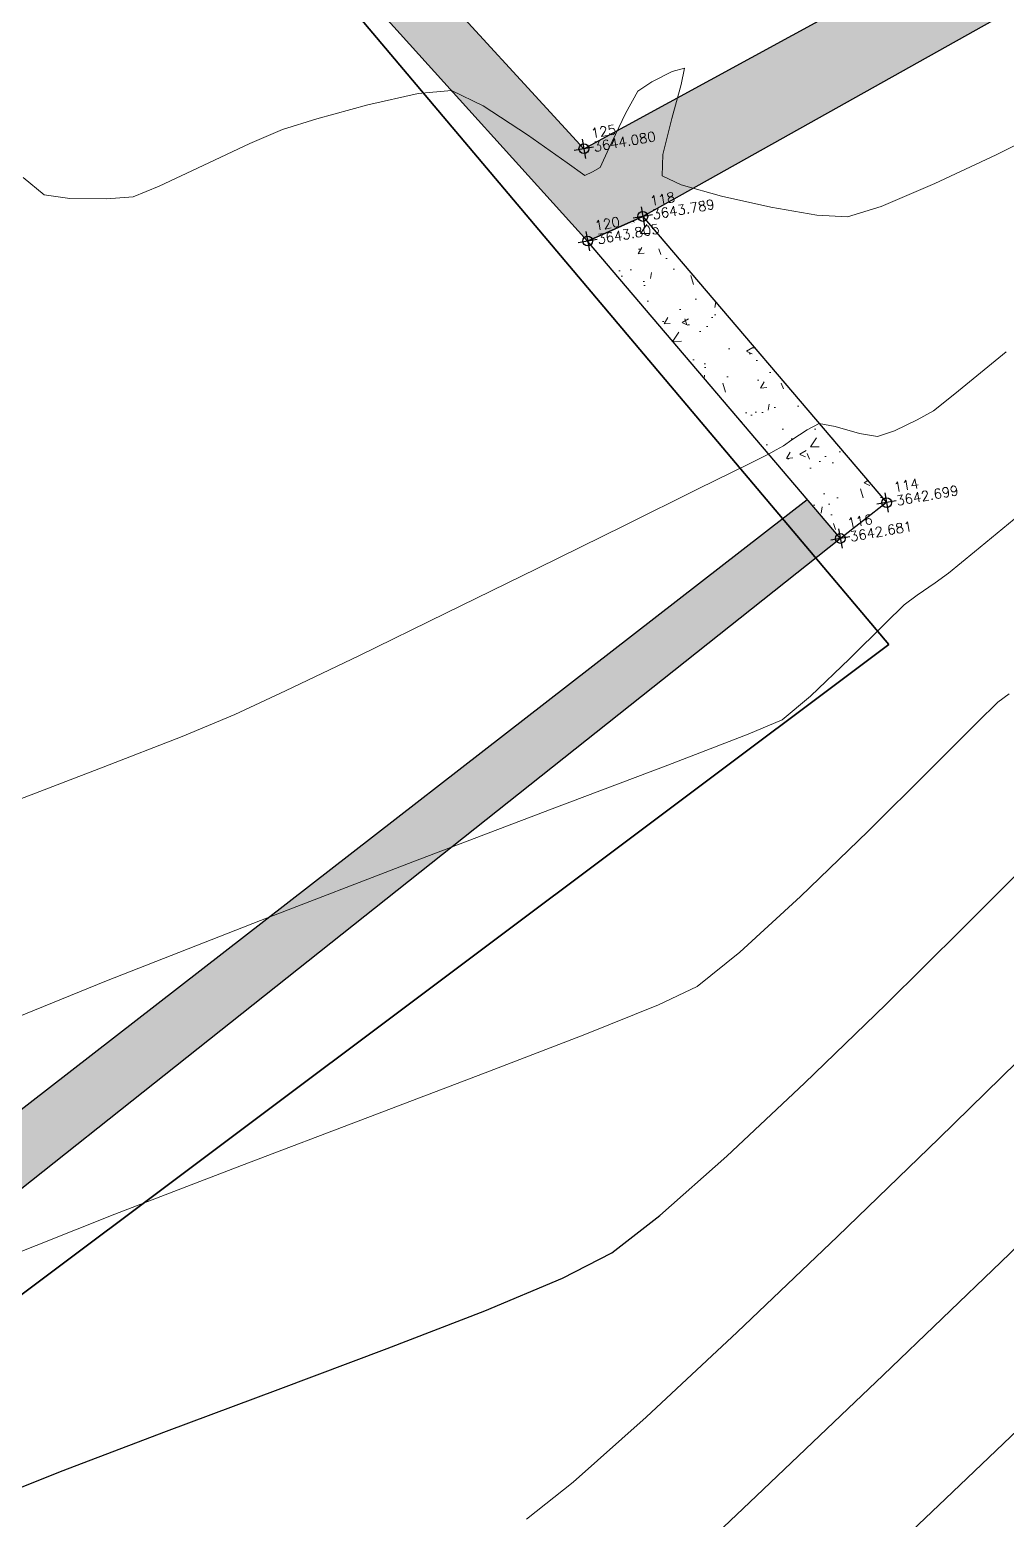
# Model space of a CAD drawing. Header units: millimetres. Extents: x 736950 to 740938, y 8500595 to 8502163.
# Drawn here: x 737776.91 to 737786.88, y 8501255.76 to 8501270.96 of the extents above; entities that cross this region are included whole.
import ezdxf

# ---------------------------------------------------------------- set-up
doc = ezdxf.new("R2010")
doc.units = ezdxf.units.MM
for name, color, linetype, lineweight in [('CONT-MJR', 80, 'Continuous', 30), ('CONT-MNR', 96, 'Continuous', 15), ('MURO PIEDRA', 252, 'Continuous', 30), ('PERIMETRO', 7, 'Continuous', 35), ('pista', 251, 'Continuous', 5)]:
    doc.layers.add(name, color=color, linetype=linetype, lineweight=lineweight)
doc.styles.add('5mm', font='arial.ttf', dxfattribs={"height": 3})
pattern_1 = [(59.94991650582833, (1479841.21072825, -18.49207214638591), (0.7173147616177996, 0.06212513786334364), [0.07500000000000001, -0.8250000000000001]), (4.949916505828331, (1479841.21072825, -18.49207214638591), (-0.2666336227691331, 0.7169040729334506), [0.06, -0.66]), (110.4013165058283, (1479841.270504478, -18.48689504899085), (0.4506817424667108, 0.7790288530571421), [0.06374018999999999, -0.7011421119999998]), (56.13411650582835, (1479841.176170796, -18.29508031532168), (1.07978843215245, 0.02137619624183779), [0.1124999999999999, -1.237499999999998]), (106.5855165058283, (1479841.266153166, -18.29329902119935), (0.752289432321798, 1.120964142855684), [0.09561028799999993, -1.051712999999999]), (1.134116505828333, (1479841.176170796, -18.29508031532168), (0.7522885572049924, 1.12096473051034), [0.09000000000000001, -0.9900000000000001]), (30.94991650582834, (1479841.283306076, -18.32704954408109), (0.6574964912282043, -0.293425227292985), [0.07500000000000001, -0.8250000000000001]), (335.9499165058284, (1479841.283306076, -18.32704954408109), (0.1143589702920628, 0.7562849757157031), [0.06, -0.66]), (81.40131650582836, (1479841.338097435, -18.35150168277323), (0.7718558160208798, 0.4628591428967336), [0.06374019000000002, -0.701142112]), (47.44991650582834, (1479841.21072825, -18.49207214638591), (-0.04554285905854174, 0.3299879209740469), [0, -0.652, 0, -0.67, 0, -0.6625000000000001]), (17.44991650582834, (1479841.21072825, -18.49207214638591), (0.1909634295804004, 0.4339344980096552), [0, -0.3819999999999997, 0, -0.6369999999999993, 0, -0.2524999999999997]), (337.4499165058283, (1479840.991082356, -18.53060370869935), (0.5296904964497462, 0.07002209344786473), [0, -0.25, 0, -0.7799999999999999, 0, -1.035]), (327.4499165058284, (1479840.892586439, -18.5478824339807), (0.557117696670718, 0.1993664657265957), [0, -0.325, 0, -0.518, 0, -0.735])]

msp = doc.modelspace()

# ---------------------------------------------------------------- hatches: boundary and pattern name
at = {"layer": 'pista'}
h = msp.add_hatch(dxfattribs=at)
h.set_pattern_fill('HONEY', color=256, scale=3, angle=9.94991650582834, style=0)
h.set_pattern_definition([(9.94991650582834, (1479841.21072825, -18.49207214638591), (0.4979252195647159, 0.4170677100899267), [0.375, -0.75]), (129.9499165058283, (1479841.21072825, -18.49207214638591), (-0.6101538418184378, 0.222682034283025), [0.3749999999999999, -0.7499999999999998]), (69.94991650582834, (1479841.21072825, -18.49207214638591), (-0.112228622253722, 0.6397497443729518), [-0.75, 0.375])])
h.paths.add_polyline_path([(737744.7999806425, 8501250.923935566), (737743.4751223363, 8501250.754223157), (737756.465848178, 8501242.026572531), (737763.5739612179, 8501242.006896213), (737770.002546867, 8501243.455222024), (737769.8468594846, 8501244.342704736), (737763.4750639071, 8501242.907173423), (737756.7405500773, 8501242.925815564)])
h.paths.add_polyline_path([(737794.2809870465, 8501256.017245878), (737809.7820272583, 8501263.709828075), (737823.391616501, 8501273.483615467), (737837.0791595323, 8501280.557800073), (737851.5530432165, 8501285.77819753), (737870.8510758049, 8501293.050216693, -0.9976846880626209), (737871.0089264096, 8501292.63424804), (737865.2748787645, 8501289.581801567, 0.7845063948290762), (737866.1540430214, 8501286.121818589), (737883.2588851704, 8501291.348365877), (737897.4188924351, 8501296.516943583), (737903.2981396064, 8501301.44146652, -0.5512150924587264), (737904.1219025984, 8501301.177325813), (737906.855912117, 8501297.98174819, 0.5618964424650519), (737910.2738656431, 8501298.536066804), (737914.22079628, 8501308.558674501), (737925.6412323939, 8501300.72656757, 0.340189525830376), (737928.7023693406, 8501300.894137181), (737936.9171069289, 8501306.117412793, -0.358727273887905), (737938.1716059428, 8501305.962964654), (737943.1732157968, 8501301.051021611, 0.3417074120720416), (737946.0555081918, 8501300.709858142), (737955.8779356404, 8501307.072689936), (737971.8320576148, 8501314.464803053), (737988.5677626224, 8501323.411181662), (738023.1375471824, 8501336.282937778), (738044.4246208373, 8501357.728329657), (738061.4456776979, 8501362.208386911), (738078.9085143938, 8501363.070318012), (738112.0997810266, 8501372.051506756), (738118.6561313582, 8501373.365123207), (738128.3493353954, 8501376.976906104), (738155.2251721952, 8501366.826195797), (738176.6167526407, 8501363.543890122), (738193.8053773039, 8501353.328603027), (738204.7313956148, 8501340.877429372), (738207.705198212, 8501335.751671141), (738214.35685511, 8501331.742925933), (738229.9282901662, 8501313.374534177), (738233.5603594936, 8501308.186787868), (738234.53883727, 8501308.358438132), (738230.6417003467, 8501313.924784988), (738214.9478837823, 8501332.43754055), (738208.3676942562, 8501336.403214611), (738205.4657963786, 8501341.405035153), (738194.387784551, 8501354.029418997), (738176.9261677533, 8501364.406946706), (738155.4549153853, 8501367.70147717), (738128.3514754312, 8501377.93815071), (738118.4090486554, 8501374.233504975), (738111.8936108743, 8501372.928085677), (738078.7671659255, 8501363.964436961), (738061.3074614278, 8501363.102660457), (738043.958527311, 8501358.536303693), (738022.6381405202, 8501337.057350922), (737988.196920163, 8501324.233464561), (737971.4304040315, 8501315.270615296), (737955.4419368334, 8501307.862588815), (737945.5806043665, 8501301.47455489, -0.3391433520832071), (737943.8038299843, 8501301.693147572), (737938.8116631231, 8501306.59581691, 0.3560082385246841), (737936.4342009705, 8501306.876887502), (737928.158540546, 8501301.61487459, -0.3502196171718997), (737926.1502499409, 8501301.468794718), (737914.5128481541, 8501309.44969617, 0.4302069892023044), (737913.4330382891, 8501309.014522241), (737909.4507249827, 8501298.90206584, -0.5704007069138802), (737907.5397775185, 8501298.566836312), (737904.9064502402, 8501301.644734057, 0.4931454261128044), (737902.7202336333, 8501302.131411942), (737896.9620044216, 8501297.308254998), (737882.9728831241, 8501292.20205278), (737866.0373022418, 8501287.027224885, -0.7384715771871906), (737865.6977918843, 8501288.787355538), (737871.5108758068, 8501291.881875956, 0.9119586051647783), (737870.5337161538, 8501293.892406015), (737851.2416702455, 8501286.62264278), (737836.7183275839, 8501281.384406622), (737822.9200107896, 8501274.252970394), (737809.3164408724, 8501264.483505804), (737793.8201376351, 8501256.79327439), (737778.9884914039, 8501246.402265295), (737769.846859484, 8501244.34270474), (737770.0025468671, 8501243.455222024), (737779.3594973255, 8501245.563292695)])
h.paths.add_polyline_path([(738260.5182952256, 8501271.251537092), (738234.538837269, 8501308.358438132), (738233.56035949, 8501308.186787868), (738259.6897886079, 8501270.86568047), (738269.3749442189, 8501234.589470252), (738274.5057655985, 8501215.583008338), (738279.7983711922, 8501189.602392923), (738280.7089290785, 8501189.641305126), (738275.382018582, 8501215.790318219), (738270.2441657205, 8501234.822827347)])
h = msp.add_hatch(dxfattribs=at)
h.set_pattern_fill('AR-CONC', color=256, scale=0.1, angle=9.94991650582834, style=0)
h.set_pattern_definition(pattern_1)
h.paths.add_polyline_path([(737782.5678553759, 8501269.745840656), (737780.8543125066, 8501271.613858812), (737780.5330372917, 8501271.09555076), (737782.606291577, 8501268.803305427), (737783.1693790738, 8501269.054376086), (737797.8548099722, 8501277.26939229), (737797.5964829637, 8501277.931718605)])
h.paths.add_polyline_path([(737815.5553798168, 8501306.025338823), (737790.9109348458, 8501292.828602556), (737791.1826530054, 8501292.234478343), (737815.0279814235, 8501304.864754947), (737821.8454613093, 8501291.310866907), (737797.5964829631, 8501277.931718607), (737797.8548099734, 8501277.269392287), (737823.0063921954, 8501290.897239685)])
h = msp.add_hatch(dxfattribs=at)
h.set_pattern_fill('AR-CONC', color=256, scale=0.1, angle=9.94991650582834, style=0)
h.set_pattern_definition(pattern_1)
h.paths.add_polyline_path([(737783.1693790664, 8501269.05437609), (737782.6062915765, 8501268.803305427), (737785.1866512742, 8501265.767497653), (737785.6594870244, 8501266.133705724)])
h = msp.add_hatch(dxfattribs=at)
h.set_pattern_fill('AR-CONC', color=256, scale=0.1, angle=9.94991650582834, style=0)
h.set_pattern_definition(pattern_1)
h.paths.add_polyline_path([(737785.1866512741, 8501265.767497653), (737784.8489239382, 8501266.164835775), (737769.3710178329, 8501254.162204191), (737768.2688753591, 8501253.337869333), (737768.4103712026, 8501252.531284284), (737769.8034238897, 8501253.560873998)])
h.paths.add_polyline_path([(737768.4103712026, 8501252.531284284), (737768.268875358, 8501253.337869339), (737757.8353189402, 8501245.534210116), (737752.1459642698, 8501252.425817575), (737751.8299280244, 8501252.161230931), (737751.961409533, 8501252.030990336), (737751.7949142931, 8501251.793652317), (737757.5984849376, 8501244.540339572)])
h.paths.add_polyline_path([(737760.5979411672, 8501246.75720426), (737757.5984849375, 8501244.540339572), (737756.1604213048, 8501246.337634014), (737756.7405500772, 8501242.925815564), (737761.3647442387, 8501245.20814559)])
h.paths.add_polyline_path([(737763.064587183, 8501247.770395182), (737762.714263883, 8501248.321354808), (737760.5979411674, 8501246.757204263), (737760.9527314795, 8501246.040473944)], flags=17)

# ---------------------------------------------------------------- linework, layer by layer
at = {"linetype": 'Continuous', "extrusion": (0.9849591664230046, 0.172787269436437, 0)}
for points, elevation in [([(8245924.227062789, 0), (8245924.027062787, 0)], 2195596.889162654), ([(8245923.442062788, 0), (8245923.242062788, 0)], 2195597.362162654), ([(8245923.292062786, 0), (8245923.092062789, 0)], 2195596.764162655), ([(8245920.135062788, 0), (8245919.935062788, 0)], 2195599.310162655), ([(8245919.856062787, 0), (8245919.656062787, 0)], 2195598.781162654)]:
    msp.add_lwpolyline(points, dxfattribs=dict(at, elevation=elevation))
at = {"linetype": 'Continuous', "extrusion": (-0.172787269436437, 0.9849591664230046, 0)}
for points, elevation in [([(-2195596.989162655, 0), (-2195596.789162654, 0)], 8245924.127062787), ([(-2195597.462162655, 0), (-2195597.262162655, 0)], 8245923.342062788), ([(-2195596.864162655, 0), (-2195596.664162654, 0)], 8245923.192062788), ([(-2195599.410162655, 0), (-2195599.210162655, 0)], 8245920.035062789), ([(-2195598.881162655, 0), (-2195598.681162654, 0)], 8245919.756062787)]:
    msp.add_lwpolyline(points, dxfattribs=dict(at, elevation=elevation))
at = {"linetype": 'Continuous'}
for centre in [(737782.567855376, 8501269.745840656), (737783.169379068, 8501269.05437609), (737782.606291577, 8501268.803305427), (737785.6594870242, 8501266.133705726), (737785.1866512735, 8501265.767497653)]:
    msp.add_circle(centre, 0.05, dxfattribs=at)
at = {"layer": 'CONT-MJR', "extrusion": (-0.7068541754412532, 0.7073592967235718, 0), "elevation": 5491939.13650349}
msp.add_lwpolyline([(-6531032.484798079, 3640), (-6531033.423048176, 3640)], dxfattribs=at)
at = {"layer": 'CONT-MJR', "extrusion": (0.702543481971001, -0.7116408194729009, 0), "elevation": -5531517.853412428}
msp.add_lwpolyline([(6497543.897052918, 3640.000000000013), (6497545.000531061, 3640.000000000013)], dxfattribs=at)
at = {"layer": 'CONT-MJR', "extrusion": (0.6957934273624022, -0.718241955359948, 0), "elevation": -5592615.925990622}
msp.add_lwpolyline([(6445028.99027811, 3640.000000000003), (6445030.144313211, 3640.000000000003)], dxfattribs=at)
at = {"layer": 'CONT-MJR', "elevation": 3640}
for points in [[(737784.0267933905, 8501259.462464346), (737784.8212623317, 8501260.208856339)], [(737782.3495948464, 8501258.218469653), (737782.8530932688, 8501258.476641348)], [(737781.5558459029, 8501257.884889657), (737782.3495948464, 8501258.218469653)], [(737780.5591428634, 8501257.498323206), (737781.5558459029, 8501257.884889657)], [(737777.2242733969, 8501256.244923702), (737778.3060601869, 8501256.655918373)], [(737776.2887182046, 8501255.870629994), (737777.2242733969, 8501256.244923702)]]:
    msp.add_lwpolyline(points, dxfattribs=at)
at = {"layer": 'CONT-MJR', "extrusion": (0.6638944123950989, -0.7478263228788931, 0), "elevation": -5867654.910711624}
msp.add_lwpolyline([(6195672.059233211, 3640), (6195672.971286729, 3640)], dxfattribs=at)
at = {"layer": 'CONT-MJR', "extrusion": (0.6118606267750869, -0.7909655955870634, 0), "elevation": -6272782.695298636}
msp.add_lwpolyline([(5785146.193705637, 3640.000000000003), (5785146.815278174, 3640.000000000003)], dxfattribs=at)
at = {"layer": 'CONT-MJR', "extrusion": (0.351120326228659, -0.9363303458230329, 0), "elevation": -7700935.622724223}
msp.add_lwpolyline([(3675769.444248548, 3640.000000000013), (3675770.632248827, 3640.000000000013)], dxfattribs=at)
at = {"layer": 'CONT-MJR', "extrusion": (0.3493246374793293, -0.9370017596834785, 0), "elevation": -7707968.306811813}
msp.add_lwpolyline([(3660997.970482113, 3640), (3660999.187899212, 3640)], dxfattribs=at)
at = {"layer": 'CONT-MNR', "extrusion": (0.4518289838772471, -0.8921045730902037, 0), "elevation": -7250670.365109936}
msp.add_lwpolyline([(4499300.201192699, 3644.000000000013), (4499300.433452346, 3644.000000000013)], dxfattribs=at)
at = {"layer": 'CONT-MNR', "extrusion": (0.268755779391005, -0.9632083528728007, 0), "elevation": -7990211.216876891}
msp.add_lwpolyline([(2995404.78794477, 3644.000000000011), (2995404.917500585, 3644.000000000011)], dxfattribs=at)
at = {"layer": 'CONT-MNR', "extrusion": (0.9824560992685969, -0.1864940026111644, 0), "elevation": -860595.9840480955}
msp.add_lwpolyline([(8489717.337010248, 3644.000000000013), (8489717.167634845, 3644.000000000013)], dxfattribs=at)
at = {"layer": 'CONT-MNR', "extrusion": (0.5511191749043007, -0.8344265426344029, 0), "elevation": -6687079.189417538}
msp.add_lwpolyline([(5300838.908517991, 3644.000000000013), (5300839.080597984, 3644.000000000013)], dxfattribs=at)
at = {"layer": 'CONT-MNR', "extrusion": (0.9628918261099799, -0.2698876270053673, 0), "elevation": -1583981.933975503}
msp.add_lwpolyline([(8384922.43655436, 3644.000000000003), (8384922.074396464, 3644.000000000003)], dxfattribs=at)
at = {"layer": 'CONT-MNR', "extrusion": (0.221327035024162, -0.9751996429282639, 0), "elevation": -8127144.916061956}
msp.add_lwpolyline([(2601044.070318418, 3644.000000000003), (2601044.598976204, 3644.000000000003)], dxfattribs=at)
at = {"layer": 'CONT-MNR'}
for points, elevation in [([(737780.8766783997, 8501270.309226885), (737781.2169973972, 8501270.339346195)], 3644), ([(737779.8419418319, 8501270.049129471), (737780.3611315159, 8501270.192220626)], 3644), ([(737779.1559631143, 8501269.798171278), (737779.4906944328, 8501269.94075549)], 3644), ([(737779.4906944328, 8501269.94075549), (737779.8419418319, 8501270.049129471)], 3644), ([(737778.6810746319, 8501269.574106045), (737779.1559631143, 8501269.798171278)], 3644), ([(737783.3745343272, 8501269.687374331), (737783.366716944, 8501269.469093544)], 3644), ([(737782.6573637644, 8501269.50927577), (737782.7332226934, 8501269.555747326)], 3644), ([(737783.366716944, 8501269.469093544), (737783.5621852421, 8501269.376307378)], 3644), ([(737777.9656842726, 8501269.25468044), (737778.2297435094, 8501269.361846775)], 3644), ([(737785.603371851, 8501269.155579109), (737786.1525548457, 8501269.389152978)], 3644), ([(737777.0559831028, 8501269.274783293), (737777.3191776713, 8501269.23679655)], 3644), ([(737777.692019197, 8501269.233049642), (737777.9656842726, 8501269.25468044)], 3644), ([(737783.973338129, 8501269.25976205), (737784.4761995393, 8501269.14759805)], 3644), ([(737784.4761995393, 8501269.14759805), (737784.9467934084, 8501269.067955865)], 3644), ([(737785.2611436723, 8501269.04897598), (737785.603371851, 8501269.155579109)], 3644), ([(737784.6913944405, 8501266.773507578), (737784.849018234, 8501266.878088072)], 3643), ([(737784.849018234, 8501266.878088072), (737784.9718516851, 8501266.940239495)], 3643), ([(737784.9718516851, 8501266.940239495), (737785.134570149, 8501266.908848433)], 3643), ([(737784.6058662069, 8501266.713810157), (737784.6913944405, 8501266.773507578)], 3643), ([(737785.5673261081, 8501266.808184102), (737785.7397473333, 8501266.867843622)], 3643), ([(737784.4543249666, 8501266.629083693), (737784.5302412879, 8501266.671182724)], 3643), ([(737784.5302412879, 8501266.671182724), (737784.6058662069, 8501266.713810157)], 3643), ([(737783.7348322653, 8501266.272566877), (737784.2563289667, 8501266.530802049)], 3643), ([(737782.9825514108, 8501265.900914611), (737783.7348322653, 8501266.272566877)], 3643), ([(737785.9712895481, 8501265.188538942), (737786.1547480383, 8501265.316140136)], 3642), ([(737785.6465752443, 8501264.903658846), (737785.8376759803, 8501265.090779023)], 3642), ([(737785.8376759803, 8501265.090779023), (737785.9712895481, 8501265.188538942)], 3642), ([(737779.0044640217, 8501263.970171977), (737779.5199174219, 8501264.210863236)], 3643), ([(737786.7936594114, 8501264.097065894), (737786.911271354, 8501264.18311804)], 3641), ([(737778.4672164888, 8501263.747881168), (737779.0044640217, 8501263.970171977)], 3643), ([(737784.2448641404, 8501263.769763412), (737784.5939049163, 8501263.915549466)], 3642), ([(737786.1056118205, 8501263.409591718), (737786.5860348572, 8501263.890937064)], 3641), ([(737779.2663693727, 8501261.869232494), (737780.8211847295, 8501262.467034364)], 3642), ([(737783.7234990925, 8501261.196095407), (737784.1613339375, 8501261.5462817)], 3641), ([(737776.217829586, 8501260.653107056), (737777.6940579774, 8501261.252100248)], 3642), ([(737782.5788183302, 8501260.705665663), (737783.3296552467, 8501261.008906784)], 3641), ([(737781.5595974112, 8501260.313279523), (737782.5788183302, 8501260.705665663)], 3641), ([(737780.3606015571, 8501259.858655848), (737781.5595974112, 8501260.313279523)], 3641), ([(737785.1569655386, 8501258.64324939), (737786.1914842123, 8501259.644307949)], 3639), ([(737786.8294010725, 8501258.384410365), (737787.9258031372, 8501259.440099882)], 3638), ([(737777.7777213141, 8501258.870325817), (737779.0704398355, 8501259.368702117)], 3641), ([(737785.6240560137, 8501257.227961639), (737786.8294010725, 8501258.384410365)], 3638)]:
    msp.add_lwpolyline(points, dxfattribs=dict(at, elevation=elevation))
at = {"layer": 'CONT-MNR', "extrusion": (-0.4336905409073659, -0.9010618817414686, 0), "elevation": -7980139.384235112}
msp.add_lwpolyline([(-3022134.000169611, 3644), (-3022133.644143024, 3644)], dxfattribs=at)
at = {"layer": 'CONT-MNR', "extrusion": (0.875516640536603, -0.483187967713912, 0), "elevation": -3461770.138621142}
msp.add_lwpolyline([(7799491.308928192, 3644.000000000004), (7799491.568490231, 3644.000000000004)], dxfattribs=at)
at = {"layer": 'CONT-MNR', "extrusion": (-0.5473617320879526, -0.8368961310973284, 0), "elevation": -7518513.507622444}
msp.add_lwpolyline([(-4035823.458797546, 3644.000000000013), (-4035822.917914126, 3644.000000000013)], dxfattribs=at)
at = {"layer": 'CONT-MNR', "extrusion": (0.9044933417399134, -0.4264877427877202, 0), "elevation": -2958367.694083196}
msp.add_lwpolyline([(8003997.215059473, 3644.00000000001), (8003997.611025409, 3644.00000000001)], dxfattribs=at)
at = {"layer": 'CONT-MNR', "extrusion": (0.9711849075520704, -0.2383272442317002, 0), "elevation": -1309560.098671837}
msp.add_lwpolyline([(8432139.070771335, 3644.000000000003), (8432138.693900589, 3644.000000000003)], dxfattribs=at)
at = {"layer": 'CONT-MNR', "extrusion": (0.4494831987024865, -0.8932887853791633, 0), "elevation": -7262466.108341971}
msp.add_lwpolyline([(4480234.543968745, 3644), (4480235.180340381, 3644)], dxfattribs=at)
at = {"layer": 'CONT-MNR', "extrusion": (0.5778245214485501, 0.8161610272567259, 0), "elevation": 7364713.691068988}
msp.add_lwpolyline([(4310093.298020692, 3644.000000000003), (4310092.800030141, 3644.000000000003)], dxfattribs=at)
at = {"layer": 'CONT-MNR', "extrusion": (0.9050395513156222, -0.4253274157098474, 0), "elevation": -2948100.456554536}
msp.add_lwpolyline([(8007784.407623678, 3644.000000000003), (8007784.620613729, 3644.000000000003)], dxfattribs=at)
at = {"layer": 'CONT-MNR', "extrusion": (-0.4251546559577803, 0.9051207204110518, 0), "elevation": 7381001.856058696}
msp.add_lwpolyline([(-4282139.796259483, 3644), (-4282140.486327453, 3644)], dxfattribs=at)
at = {"layer": 'CONT-MNR', "extrusion": (0.4255805999936535, -0.9049205229792514, 0), "elevation": -7378989.015233371}
msp.add_lwpolyline([(4285605.977224617, 3644), (4285606.47597684, 3644)], dxfattribs=at)
at = {"layer": 'CONT-MNR', "extrusion": (0.5794193615905636, 0.8150295721101067, 0), "elevation": 7356271.53080864}
msp.add_lwpolyline([(4324485.733738164, 3644), (4324485.510269328, 3644)], dxfattribs=at)
at = {"layer": 'CONT-MNR', "extrusion": (0.4330135968508654, -0.9013873889412233, 0), "elevation": -7343467.203492454}
msp.add_lwpolyline([(4346193.184241346, 3644.000000000006), (4346193.271137336, 3644.000000000006)], dxfattribs=at)
at = {"layer": 'CONT-MNR', "extrusion": (0.6399689078884596, 0.7684008048772804, 0), "elevation": 7004536.530004644}
msp.add_lwpolyline([(4873639.806630823, 3644.000000000003), (4873639.529811372, 3644.000000000003)], dxfattribs=at)
at = {"layer": 'CONT-MNR', "extrusion": (-0.2727152308451505, -0.9620947993129765, 0), "elevation": -8380231.868979115}
msp.add_lwpolyline([(-1608607.912239454, 3644.00000000001), (-1608607.484887712, 3644.00000000001)], dxfattribs=at)
at = {"layer": 'CONT-MNR', "extrusion": (-0.01004909162337322, -0.9999495066039812, 0), "elevation": -8508253.970720394}
msp.add_lwpolyline([(652310.0328197888, 3644.000000000013), (652310.4056801416, 3644.000000000013)], dxfattribs=at)
at = {"layer": 'CONT-MNR', "extrusion": (-0.06026838748254601, -0.9981822085522531, 0), "elevation": -8530280.642801272}
msp.add_lwpolyline([(224086.0293459037, 3644), (224086.3442686317, 3644)], dxfattribs=at)
at = {"layer": 'CONT-MNR', "extrusion": (-0.631768687359599, 0.7751569684082891, 0), "elevation": 6123706.226484319}
msp.add_lwpolyline([(-5942734.682174582, 3643), (-5942735.359226835, 3643)], dxfattribs=at)
at = {"layer": 'CONT-MNR', "extrusion": (0.6226157825453571, -0.7825276910917802, 0), "elevation": -6193119.598081833}
msp.add_lwpolyline([(5870361.132188492, 3643.000000000003), (5870361.410923367, 3643.000000000003)], dxfattribs=at)
at = {"layer": 'CONT-MNR', "extrusion": (0.4807120913210942, -0.8768784894486237, 0), "elevation": -7099915.509442354}
msp.add_lwpolyline([(4733610.475725337, 3643.000000000003), (4733610.665996368, 3643.000000000003)], dxfattribs=at)
at = {"layer": 'CONT-MNR', "extrusion": (-0.2661877589288597, -0.9639211985408513, 0), "elevation": -8390940.75943512}
msp.add_lwpolyline([(-1551766.455341958, 3643), (-1551766.197534213, 3643)], dxfattribs=at)
at = {"layer": 'CONT-MNR', "extrusion": (0.4316123696742764, -0.9020591789589838, 0), "elevation": -7350208.359474002}
msp.add_lwpolyline([(4334778.33670753, 3643.000000000013), (4334778.592896684, 3643.000000000013)], dxfattribs=at)
at = {"layer": 'CONT-MNR', "extrusion": (-0.1713186183019562, -0.9852156774143969, 0), "elevation": -8501977.741303073}
msp.add_lwpolyline([(-729547.5629091184, 3643.00000000001), (-729547.3758946263, 3643.00000000001)], dxfattribs=at)
at = {"layer": 'CONT-MNR', "extrusion": (0.4446191281442946, -0.8957197278659255, 0), "elevation": -7286719.150678147}
msp.add_lwpolyline([(4440673.626350229, 3643.000000000013), (4440673.847397052, 3643.000000000013)], dxfattribs=at)
at = {"layer": 'CONT-MNR', "extrusion": (0.6344949939562922, -0.7729269710939093, 0), "elevation": -6102735.617392221}
msp.add_lwpolyline([(5964265.613612568, 3642.000000000013), (5964266.51365415, 3642.000000000013)], dxfattribs=at)
at = {"layer": 'CONT-MNR', "extrusion": (-0.441852330045728, 0.897087798620158, 0), "elevation": 7300390.782627683}
msp.add_lwpolyline([(-4418159.26584634, 3643.000000000003), (-4418160.258333879, 3643.000000000003)], dxfattribs=at)
at = {"layer": 'CONT-MNR', "extrusion": (0.6331699816859309, -0.7740127739849246, 0), "elevation": -6112943.892431955}
msp.add_lwpolyline([(5953802.078172819, 3642), (5953802.423114805, 3642)], dxfattribs=at)
at = {"layer": 'CONT-MNR', "extrusion": (0.4403126536451475, -0.8978445116165541, 0), "elevation": -7307959.746365015}
msp.add_lwpolyline([(4405627.315174425, 3643.000000000003), (4405628.357336519, 3643.000000000003)], dxfattribs=at)
at = {"layer": 'CONT-MNR', "extrusion": (0.579404183021592, -0.8150403626183685, 0), "elevation": -6501397.981745393}
msp.add_lwpolyline([(5526994.180248629, 3642.000000000013), (5526994.346028699, 3642.000000000013)], dxfattribs=at)
at = {"layer": 'CONT-MNR', "extrusion": (0.4378932278157495, -0.899026985709052, 0), "elevation": -7319797.2787716}
msp.add_lwpolyline([(4385930.55403981, 3643.000000000003), (4385931.542145883, 3643.000000000003)], dxfattribs=at)
at = {"layer": 'CONT-MNR', "extrusion": (0.7050096636929374, -0.7091976974719895, 0), "elevation": -5508931.4847048}
msp.add_lwpolyline([(6516709.277556519, 3642.000000000013), (6516709.792472143, 3642.000000000013)], dxfattribs=at)
at = {"layer": 'CONT-MNR', "extrusion": (0.4335094336920438, -0.9011490281301998, 0), "elevation": -7341071.599628473}
msp.add_lwpolyline([(4350227.531065714, 3643.00000000001), (4350228.361396727, 3643.00000000001)], dxfattribs=at)
at = {"layer": 'CONT-MNR', "extrusion": (0.6922448070013676, -0.7216627516919794, 0), "elevation": -5624317.931528538}
msp.add_lwpolyline([(6417387.836055825, 3642.000000000003), (6417388.387533488, 3642.000000000003)], dxfattribs=at)
at = {"layer": 'CONT-MNR', "extrusion": (0.6434104486879788, -0.7655213873688532, 0), "elevation": -6033201.030420756}
msp.add_lwpolyline([(6034591.916224063, 3642), (6034592.294413973, 3642)], dxfattribs=at)
at = {"layer": 'CONT-MNR', "extrusion": (0.704545976502256, -0.7096583452581126, 0), "elevation": -5513188.294736748}
msp.add_lwpolyline([(6513107.67734275, 3641), (6513107.969912485, 3641)], dxfattribs=at)
at = {"layer": 'CONT-MNR', "extrusion": (0.3626694404029173, -0.9319178488460423, 0), "elevation": -7654909.720551543}
msp.add_lwpolyline([(3770696.619870812, 3643.000000000013), (3770697.488254994, 3643.000000000013)], dxfattribs=at)
at = {"layer": 'CONT-MNR', "extrusion": (0.3582670486274578, -0.9336191524748038, 0), "elevation": -7672618.891759962}
msp.add_lwpolyline([(3734531.302579904, 3642), (3734532.181795997, 3642)], dxfattribs=at)
at = {"layer": 'CONT-MNR', "extrusion": (0.3578389447908903, -0.9337833204715869, 0), "elevation": -7674332.418006378}
msp.add_lwpolyline([(3731006.55580819, 3643.000000000003), (3731007.607448157, 3643.000000000003)], dxfattribs=at)
at = {"layer": 'CONT-MNR', "extrusion": (0.3543028594381775, -0.9351307308574194, 0), "elevation": -7688393.930896612}
msp.add_lwpolyline([(3701944.642493661, 3642.000000000013), (3701945.903372073, 3642.000000000013)], dxfattribs=at)
at = {"layer": 'CONT-MNR', "extrusion": (0.7034966231052613, -0.7106986008706462, 0), "elevation": -5522805.976957759}
msp.add_lwpolyline([(6504952.75347431, 3641), (6504953.65377622, 3641)], dxfattribs=at)
at = {"layer": 'CONT-MNR', "extrusion": (0.3552067227963664, -0.9347877748881108, 0), "elevation": -7684811.517663829}
msp.add_lwpolyline([(3709374.072737426, 3642), (3709375.5958, 3642)], dxfattribs=at)
at = {"layer": 'CONT-MNR', "extrusion": (-0.6945601496212164, 0.719434638141752, 0), "elevation": 5603666.525674143}
msp.add_lwpolyline([(-6435425.812053475, 3641.000000000013), (-6435426.765420646, 3641.000000000013)], dxfattribs=at)
at = {"layer": 'CONT-MNR', "extrusion": (0.6762269329723127, -0.736693379312492, 0), "elevation": -5763913.576335207}
msp.add_lwpolyline([(6292302.728853866, 3641.000000000003), (6292303.56848298, 3641.000000000003)], dxfattribs=at)
at = {"layer": 'CONT-MNR', "extrusion": (0.3653643649601664, -0.9308645877984909, 0), "elevation": -7643965.37253231}
msp.add_lwpolyline([(3792829.047800277, 3642), (3792830.736887407, 3642)], dxfattribs=at)
at = {"layer": 'CONT-MNR', "extrusion": (-0.4292678531991522, 0.9031772307857364, 0), "elevation": 7361438.710163963}
msp.add_lwpolyline([(-4315667.167376983, 3641.000000000013), (-4315667.603441836, 3641.000000000013)], dxfattribs=at)
at = {"layer": 'CONT-MNR', "extrusion": (0.6986028758941463, -0.7155096238293571, 0), "elevation": -5567313.535008617}
msp.add_lwpolyline([(6466897.556571746, 3639), (6466898.896012922, 3639)], dxfattribs=at)
at = {"layer": 'CONT-MNR', "extrusion": (0.3550229094030002, -0.9348576008136368, 0), "elevation": -7685538.465235123}
msp.add_lwpolyline([(3707860.206388036, 3641.000000000003), (3707861.586450328, 3641.000000000003)], dxfattribs=at)
at = {"layer": 'CONT-MNR', "extrusion": (0.3695476907845888, -0.9292117650114952, 0), "elevation": -7626825.685645987}
msp.add_lwpolyline([(3827171.076722355, 3641), (3827172.375313591, 3641)], dxfattribs=at)
at = {"layer": 'CONT-MNR', "extrusion": (0.690467370812313, -0.723363539199711, 0), "elevation": -5640083.962278666}
msp.add_lwpolyline([(6403527.170154029, 3639), (6403528.586311465, 3639)], dxfattribs=at)
at = {"layer": 'CONT-MNR', "extrusion": (0.6822526031747269, -0.7311165334345194, 0), "elevation": -5712054.889163194}
msp.add_lwpolyline([(6339410.080616803, 3639), (6339411.349931546, 3639)], dxfattribs=at)
at = {"layer": 'CONT-MNR', "extrusion": (0.6904374136024968, -0.7233921328697838, 0), "elevation": -5640347.800143501}
msp.add_lwpolyline([(6403292.676567648, 3638.000000000003), (6403294.369029914, 3638.000000000003)], dxfattribs=at)
at = {"layer": 'CONT-MNR', "extrusion": (0.6897052679817155, -0.724090217665085, 0), "elevation": -5646821.212780689}
msp.add_lwpolyline([(6397584.837859818, 3637.000000000003), (6397586.674327983, 3637.000000000003)], dxfattribs=at)
at = {"layer": 'CONT-MNR', "extrusion": (0.6660655115988056, -0.7458932458861801, 0), "elevation": -5849618.080661586}
msp.add_lwpolyline([(6212700.469247585, 3639.000000000003), (6212701.468559081, 3639.000000000003)], dxfattribs=at)
at = {"layer": 'CONT-MNR', "extrusion": (-0.620130230641203, 0.7844988827556663, 0), "elevation": 6211704.732446721}
msp.add_lwpolyline([(-5850674.834579972, 3639.00000000001), (-5850675.441954644, 3639.00000000001)], dxfattribs=at)
at = {"layer": 'CONT-MNR', "extrusion": (0.6875299455334957, -0.7261560259301776, 0), "elevation": -5665989.44735483}
msp.add_lwpolyline([(6380613.114973056, 3638.000000000013), (6380614.703210993, 3638.000000000013)], dxfattribs=at)
at = {"layer": 'CONT-MNR', "extrusion": (-0.689034480896951, 0.7247285589343566, 0), "elevation": 5652742.812798995}
msp.add_lwpolyline([(-6392351.356280733, 3637), (-6392353.264571108, 3637)], dxfattribs=at)
at = {"layer": 'MURO PIEDRA'}
for points in [[(737780.5330372922, 8501271.09555076), (737780.8543125064, 8501271.613858812), (737782.567855376, 8501269.745840656), (737797.5964829633, 8501277.931718607), (737797.854809973, 8501277.269392287), (737783.169379068, 8501269.05437609), (737782.606291577, 8501268.803305427), (737780.5330372922, 8501271.09555076)], [(737782.606291577, 8501268.803305427), (737783.169379068, 8501269.05437609), (737785.6594870242, 8501266.133705726), (737785.1866512735, 8501265.767497653)]]:
    msp.add_lwpolyline(points, close=True, dxfattribs=at)
msp.add_lwpolyline([(737785.1866512735, 8501265.767497653), (737769.8034238803, 8501253.560874002), (737757.5984849377, 8501244.540339572), (737751.7949142938, 8501251.793652317), (737751.9614095328, 8501252.030990336), (737751.8299280244, 8501252.161230931), (737752.1459642694, 8501252.425817575), (737757.8353189415, 8501245.534210114), (737769.3710179197, 8501254.162204266), (737784.8489239374, 8501266.164835773)], dxfattribs=at)
at = {"layer": 'PERIMETRO', "ltscale": 0.3}
for p, q in [((737785.6823555233, 8501264.685794078), (737772.0287148635, 8501280.855851732)), ((737758.0529106035, 8501243.99205432), (737785.6823555233, 8501264.685794078))]:
    msp.add_line(p, q, dxfattribs=at)

# ---------------------------------------------------------------- texts
at = {"color": 2, "char_height": 0.1, "attachment_point": 1, "rotation": 9.94991650582834, "style": '5mm'}
for s, insert, width in [('\\Ftxt.shx;\\W1.0000000000;\\T1.0000000000;\\o\\l125', (737782.6335217116, 8501269.950261623), 0.3666666666666667), ('\\Ftxt.shx;\\W1.0000000000;\\T1.0000000000;\\o\\l118', (737783.2350454035, 8501269.258797057), 0.3333333333333334), ('\\Ftxt.shx;\\W1.0000000000;\\T1.0000000000;\\o\\l120', (737782.6719579125, 8501269.007726396), 0.35), ('\\Ftxt.shx;\\W1.0000000000;\\T1.0000000000;\\o\\l114', (737785.7251533597, 8501266.338126695), 0.3333333333333334), ('\\Ftxt.shx;\\W1.0000000000;\\T1.0000000000;\\o\\l116', (737785.252317609, 8501265.97191862), 0.3333333333333334)]:
    msp.add_mtext(s, dxfattribs=dict(at, insert=insert, width=width))
at = {"color": 1, "char_height": 0.1, "attachment_point": 1, "rotation": 9.94991650582834, "style": '5mm'}
for s, insert, width in [('\\Ftxt.shx;\\W1.0000000000;\\T1.0000000000;\\o\\l3644.080', (737782.6577119294, 8501269.812367339), 0.8000000000000002), ('\\Ftxt.shx;\\W1.0000000000;\\T1.0000000000;\\o\\l3643.789', (737783.2592356213, 8501269.120902773), 0.8333333333333334), ('\\Ftxt.shx;\\W1.0000000000;\\T1.0000000000;\\o\\l3643.805', (737782.6961481303, 8501268.869832112), 0.8166666666666668), ('\\Ftxt.shx;\\W1.0000000000;\\T1.0000000000;\\o\\l3642.699', (737785.7493435775, 8501266.20023241), 0.8333333333333334), ('\\Ftxt.shx;\\W1.0000000000;\\T1.0000000000;\\o\\l3642.681', (737785.2765078269, 8501265.834024336), 0.7999999999999999)]:
    msp.add_mtext(s, dxfattribs=dict(at, insert=insert, width=width))

doc.saveas('drawing.dxf')
